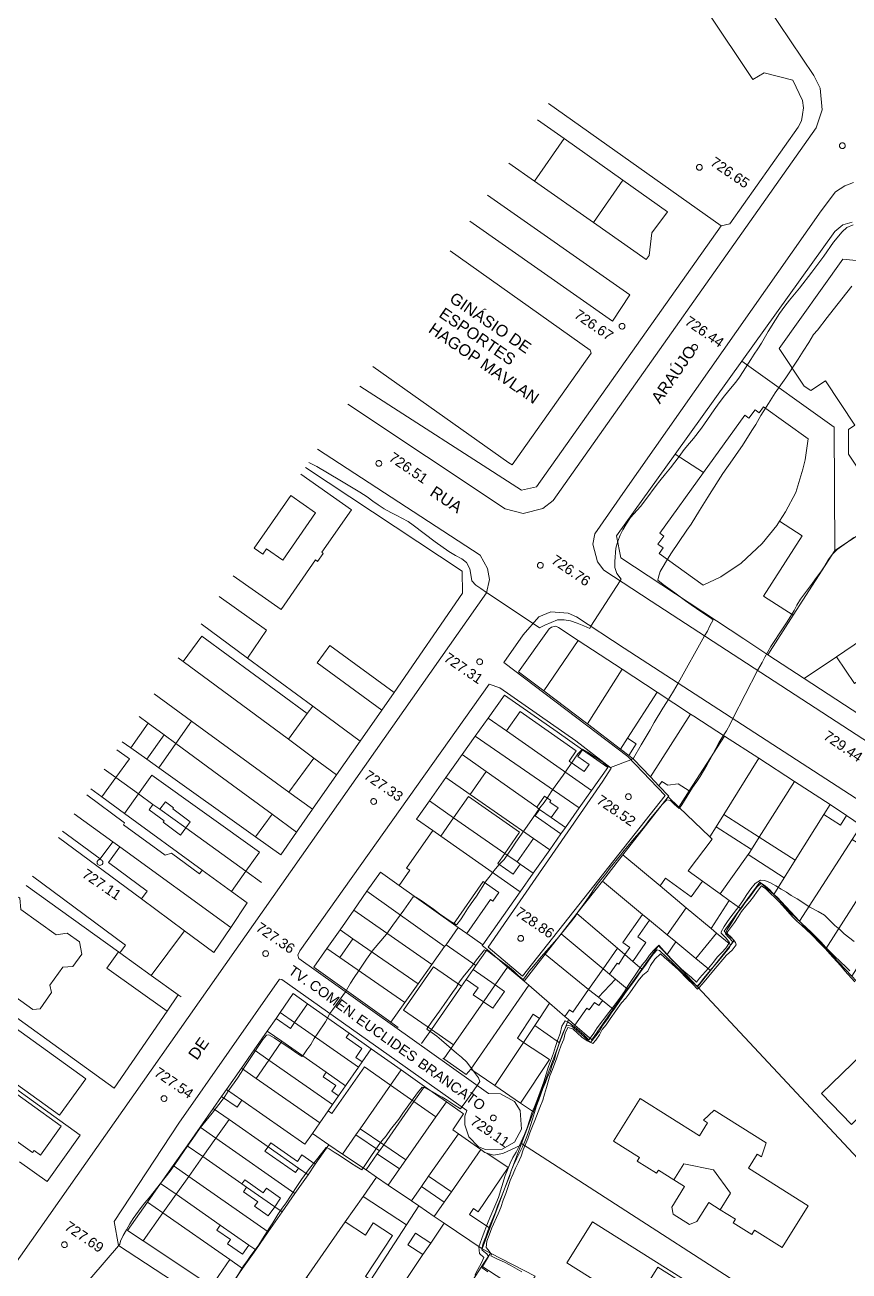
# Model space of a CAD drawing. Header units: metres. Extents: x 322294 to 7190115, y 7390841 to 10157759.
# Drawn here: x 323071.6 to 323214.4, y 7394051.7 to 7394267.6 of the extents above; entities that cross this region are included whole.
import ezdxf
from ezdxf.enums import TextEntityAlignment as Align

# ---------------------------------------------------------------- set-up
doc = ezdxf.new("R2010")
doc.units = ezdxf.units.M
doc.layers.get('0').update_dxf_attribs({"lineweight": 18})
for name, color, linetype, lineweight in [('100_SIST_VIARIO_MEIO_FIO', 1, 'Continuous', 18), ('160_P_SIMP_ASF_TOP', 7, 'Continuous', 18), ('168_P_SIMP_PARALE_TOP', 7, 'Continuous', 18), ('206_MURO_E_MURO_ARRIMO', 7, 'Continuous', 18), ('214_PROJ_BEIRAL_EDIF', 10, 'Continuous', 18), ('216_EDIF_NOTAVEL', 2, 'Continuous', 18), ('218_EDIF_NOTAVEL_TOP', 7, 'Continuous', 18), ('600_CURVA_MESTRA', 14, 'Continuous', 18), ('604_CURVA_INTERM', 7, 'Continuous', 18), ('606_PTO_COTADO', 7, 'Continuous', 18), ('608_PTO_COTADO_INTERVIA', 1, 'Continuous', 18), ('626_SEGM_CURVA_INTERM', 7, 'Continuous', 18)]:
    doc.layers.add(name, color=color, linetype=linetype, lineweight=lineweight)
doc.styles.add('Style-Arial', font='arial.ttf', dxfattribs={"height": 1.75})

# ---------------------------------------------------------------- blocks, each defined once
blk = doc.blocks.new('SP09')
at = {"color": 0, "linetype": 'Continuous'}
blk.add_lwpolyline([(-0.03, -0.51), (-0.14, -0.49), (-0.24, -0.46), (-0.31, -0.42), (-0.35, -0.39), (-0.42, -0.31), (-0.47, -0.24), (-0.51, -0.15), (-0.52, -0.09), (-0.52, 0.03), (-0.51, 0.11), (-0.48, 0.2), (-0.44, 0.27), (-0.4, 0.33), (-0.32, 0.39), (-0.23, 0.44), (-0.15, 0.48), (-0.1, 0.48), (-0.03, 0.48), (0.08, 0.48), (0.19, 0.44), (0.27, 0.4), (0.35, 0.32), (0.41, 0.23), (0.46, 0.11), (0.48, 0.03), (0.48, -0.03), (0.47, -0.08), (0.44, -0.21), (0.38, -0.3), (0.31, -0.38), (0.23, -0.44), (0.1, -0.49), (0.02, -0.51)], close=True, dxfattribs=at)
blk = doc.blocks.new('SP10')
at = {"color": 0, "linetype": 'Continuous'}
blk.add_lwpolyline([(-0.03, -0.51), (-0.14, -0.49), (-0.24, -0.46), (-0.31, -0.42), (-0.35, -0.39), (-0.42, -0.31), (-0.47, -0.24), (-0.51, -0.15), (-0.52, -0.09), (-0.52, 0.03), (-0.51, 0.11), (-0.48, 0.2), (-0.44, 0.27), (-0.4, 0.33), (-0.32, 0.39), (-0.23, 0.44), (-0.15, 0.48), (-0.1, 0.48), (-0.03, 0.48), (0.08, 0.48), (0.19, 0.44), (0.27, 0.4), (0.35, 0.32), (0.41, 0.23), (0.46, 0.11), (0.48, 0.03), (0.48, -0.03), (0.47, -0.08), (0.44, -0.21), (0.38, -0.3), (0.31, -0.38), (0.23, -0.44), (0.1, -0.49), (0.02, -0.51)], close=True, dxfattribs=at)

msp = doc.modelspace()

# ---------------------------------------------------------------- linework, layer by layer
at = {"layer": '100_SIST_VIARIO_MEIO_FIO'}
for points in [[(323127.576, 7394201.921), (323154.827, 7394183.796), (323157.963, 7394182.974), (323161.379, 7394183.835), (323163.156, 7394185.243), (323208.769, 7394249.776), (323209.786, 7394252.898), (323209.444, 7394256.617), (323208.311, 7394258.847), (323196.18, 7394276.88), (323186.898, 7394290.695)], [(323273.854, 7394106.898), (323180.15, 7394167.792), (323171.917, 7394173.152), (323170.847, 7394174.6), (323170.062, 7394177.651), (323170.406, 7394179.414), (323175.647, 7394186.986), (323209.618, 7394235.369), (323212.088, 7394238.699), (323213.683, 7394239.733), (323215.217, 7394240.275)], [(323122.344, 7394194.091), (323150.534, 7394175.757), (323151.766, 7394173.433), (323152.114, 7394171.516), (323151.608, 7394169.246), (323038.709, 7394008.744), (322958.826, 7393895.736)], [(323242.256, 7394116.368), (323175.456, 7394159.652), (323167.231, 7394165.039), (323165.741, 7394165.72), (323162.785, 7394165.913), (323160.697, 7394165.054), (323157.985, 7394161.946), (323154.618, 7394157.128), (323176.102, 7394140.854), (323182.562, 7394134.101), (323157.863, 7394102.845), (323151.917, 7394107.827), (323171.792, 7394136.577), (323173.196, 7394138.865), (323167.121, 7394143.588), (323153.928, 7394152.754), (323152.09, 7394153.426), (323126.899, 7394117.938), (323119.286, 7394107.224), (323118.902, 7394106.467), (323119.06, 7394105.903), (323151.931, 7394082.481), (323154.024, 7394082.443), (323156.435, 7394081.147), (323157.471, 7394079.542), (323157.697, 7394076.3), (323156.44, 7394074.072), (323154.349, 7394072.863), (323151.42, 7394072.787), (323150.2, 7394073.279), (323148.568, 7394074.995), (323147.828, 7394077.101), (323147.849, 7394078.578), (323148.216, 7394079.565), (323116.139, 7394102.259), (323115.711, 7394102.327), (323098.276, 7394077.384), (323087.073, 7394060.313), (323087.812, 7394056.17), (323154.385, 7394012.655)]]:
    msp.add_lwpolyline(points, dxfattribs=at)
at = {"layer": '206_MURO_E_MURO_ARRIMO'}
for p, q in [((323197.793, 7394258.121), (323189.88, 7394269.989)), ((323199.745, 7394259.264), (323197.793, 7394258.121)), ((323204.713, 7394258.017), (323199.745, 7394259.264)), ((323206.362, 7394254.484), (323204.713, 7394258.017)), ((323206.524, 7394253.22), (323206.362, 7394254.484)), ((323206.4, 7394252.06), (323206.524, 7394253.22)), ((323205.616, 7394249.874), (323206.219, 7394250.971)), ((323206.219, 7394250.971), (323206.4, 7394252.06)), ((323193.771, 7394233.133), (323205.616, 7394249.874)), ((323215.008, 7394233.444), (323213.337, 7394232.985)), ((323160.252, 7394187.603), (323192.303, 7394232.769)), ((323192.303, 7394232.769), (323193.771, 7394233.133)), ((323212.001, 7394231.795), (323195.845, 7394209.326)), ((323213.337, 7394232.985), (323212.001, 7394231.795)), ((323195.845, 7394209.326), (323184.293, 7394193.259)), ((323129.642, 7394205.012), (323157.649, 7394186.985)), ((323157.649, 7394186.985), (323160.252, 7394187.603)), ((323200.37, 7394158.511), (323206.67, 7394154.387)), ((323206.67, 7394154.387), (323221.346, 7394144.778)), ((323135.602, 7394151.969), (323133.474, 7394148.922)), ((323151.895, 7394147.538), (323154.709, 7394151.5)), ((323154.709, 7394151.5), (323163.834, 7394145.126)), ((323163.834, 7394145.126), (323168.239, 7394142.026)), ((323129.715, 7394143.538), (323125.638, 7394137.7)), ((323144.58, 7394137.239), (323147.409, 7394141.222)), ((323176.267, 7394141.049), (323174.841, 7394142.143)), ((323125.638, 7394137.7), (323121.467, 7394131.725)), ((323141.714, 7394133.204), (323144.58, 7394137.239)), ((323183.197, 7394133.997), (323181.485, 7394135.796)), ((323139.471, 7394130.046), (323141.714, 7394133.204)), ((323183.101, 7394133.874), (323183.197, 7394133.997)), ((323211.149, 7394132.564), (323214.011, 7394130.644)), ((323118.705, 7394127.771), (323115.944, 7394123.816)), ((323165.281, 7394128.566), (323164.496, 7394127.453)), ((323126.24, 7394110.864), (323123.969, 7394107.612)), ((323115.872, 7394096.561), (323118.131, 7394099.803)), ((323118.131, 7394099.803), (323120.612, 7394098.049)), ((323098.19, 7394099.567), (323096.253, 7394096.758)), ((323098.692, 7394099.22), (323098.19, 7394099.567)), ((323115.145, 7394095.518), (323115.872, 7394096.561)), ((323111.342, 7394090.063), (323113.615, 7394093.324)), ((323135.018, 7394094.873), (323136.299, 7394093.958)), ((323127.824, 7394092.95), (323131.639, 7394090.253)), ((323109.126, 7394086.883), (323111.342, 7394090.063)), ((323131.639, 7394090.253), (323136.808, 7394086.598)), ((323144.209, 7394088.529), (323144.046, 7394088.645)), ((323136.808, 7394086.598), (323140.846, 7394083.743)), ((323105.713, 7394081.988), (323106.556, 7394083.197)), ((323140.846, 7394083.743), (323144.657, 7394081.074)), ((323159.765, 7394079.319), (323157.525, 7394080.84)), ((323101.995, 7394076.653), (323104.257, 7394079.898)), ((323099.743, 7394073.457), (323101.995, 7394076.653)), ((323075.447, 7394067.236), (323081.189, 7394075.275)), ((323097.337, 7394070.04), (323099.743, 7394073.457)), ((323151.65, 7394072.2), (323152.81, 7394071.817)), ((323152.81, 7394071.817), (323154.429, 7394072.122)), ((323154.429, 7394072.122), (323157.588, 7394073.532)), ((323095.141, 7394066.922), (323097.337, 7394070.04)), ((323092.866, 7394063.693), (323095.141, 7394066.922)), ((323089.393, 7394058.761), (323092.866, 7394063.693)), ((323092.103, 7394056.964), (323089.393, 7394058.761))]:
    msp.add_line(p, q, dxfattribs=at)
for points in [[(323192.303, 7394232.769), (323162.372, 7394253.992)], [(323211.964, 7394176.538), (323211.87, 7394197.892), (323195.845, 7394209.326)], [(323211.964, 7394176.538), (323219.748, 7394181.72)], [(323211.964, 7394176.538), (323204.758, 7394165.332)], [(323206.67, 7394154.387), (323212.244, 7394158.149)], [(323091.407, 7394147.795), (323092.992, 7394146.63)], [(323089.996, 7394142.349), (323088.488, 7394143.427)], [(323095.727, 7394144.619), (323097.773, 7394143.115)], [(323125.638, 7394137.7), (323121.691, 7394140.613)], [(323094.809, 7394138.912), (323092.743, 7394140.387)], [(323091.32, 7394134.382), (323087.365, 7394137.226)], [(323148.776, 7394134.315), (323144.58, 7394137.239)], [(323084.944, 7394133.875), (323088.901, 7394130.995)], [(323145.917, 7394130.275), (323141.714, 7394133.204)], [(323099.498, 7394128.502), (323094.998, 7394131.738)], [(323142.311, 7394128.054), (323139.471, 7394130.046)], [(323162.835, 7394130.298), (323160.822, 7394131.723)], [(323115.944, 7394123.816), (323111.563, 7394126.946)], [(323197.529, 7394124.765), (323198.876, 7394126.893)], [(323156.907, 7394122.614), (323154.774, 7394124.1)], [(323112.629, 7394119.06), (323109.931, 7394121.001)], [(323186.214, 7394114.684), (323190.54, 7394111.071)], [(323187.876, 7394105.909), (323184.438, 7394108.755)], [(323087.824, 7394107.02), (323088.053, 7394106.855)], [(323148.103, 7394102.264), (323149.306, 7394103.986)], [(323172.923, 7394103.198), (323171.815, 7394104.122)], [(323093.506, 7394102.934), (323098.19, 7394099.567)], [(323153.115, 7394101.336), (323151.077, 7394098.405)], [(323171.014, 7394099.164), (323169.315, 7394100.535)], [(323118.366, 7394094.82), (323115.872, 7394096.561)], [(323140.358, 7394091.174), (323142.063, 7394093.616)], [(323158.039, 7394091.365), (323159.973, 7394094.284)], [(323081.189, 7394075.275), (323061.42, 7394089.487)], [(323111.342, 7394090.063), (323113.894, 7394088.283)], [(323131.639, 7394090.253), (323130.064, 7394087.988)], [(323136.808, 7394086.598), (323134.972, 7394083.957)], [(323127.188, 7394083.852), (323125.975, 7394082.109)], [(323139.026, 7394081.137), (323140.846, 7394083.743)], [(323104.71, 7394074.759), (323101.995, 7394076.653)], [(323099.743, 7394073.457), (323102.45, 7394071.568)], [(323113.748, 7394073.274), (323119.043, 7394069.579)], [(323133.048, 7394072.578), (323133.792, 7394073.643)], [(323075.447, 7394067.236), (323070.707, 7394070.643)], [(323100.033, 7394068.158), (323097.337, 7394070.04)], [(323095.141, 7394066.922), (323097.829, 7394065.046)], [(323110.043, 7394066.269), (323114.901, 7394062.879)], [(323092.866, 7394063.693), (323095.545, 7394061.823)]]:
    msp.add_lwpolyline(points, dxfattribs=at)
at = {"layer": '214_PROJ_BEIRAL_EDIF'}
for points in [[(323217.426, 7394226.587), (323237.18, 7394196.92), (323219.643, 7394185.243), (323214.331, 7394193.22), (323214.354, 7394197.508), (323215.47, 7394198.25), (323210.342, 7394205.951), (323207.79, 7394204.251), (323206.681, 7394205.028), (323202.349, 7394211.535), (323213.366, 7394227.042)], [(323189.217, 7394190.092), (323196.352, 7394200.005), (323197.101, 7394199.466), (323198.15, 7394200.923), (323198.882, 7394200.396), (323199.639, 7394201.448), (323207.368, 7394195.885), (323206.826, 7394192.251), (323206.445, 7394190.658), (323205.191, 7394186.585), (323203.456, 7394183.241), (323202.396, 7394181.616), (323201.929, 7394180.899), (323199.377, 7394177.743), (323195.719, 7394174.334), (323192.194, 7394172.01), (323189.161, 7394170.548), (323181.518, 7394176.049), (323182.218, 7394177.021), (323181.328, 7394177.661), (323182.338, 7394179.066), (323181.642, 7394179.567)], [(323204.758, 7394165.332), (323199.593, 7394168.654), (323206.31, 7394179.099), (323202.396, 7394181.616), (323201.929, 7394180.899), (323199.377, 7394177.743), (323195.719, 7394174.334), (323192.194, 7394172.01), (323189.161, 7394170.548), (323181.518, 7394176.049), (323182.218, 7394177.021), (323181.328, 7394177.661), (323182.338, 7394179.066), (323181.642, 7394179.567), (323189.217, 7394190.092), (323184.293, 7394193.259), (323174.127, 7394179.121), (323174.911, 7394175.276), (323196.189, 7394161.249), (323200.37, 7394158.511)], [(323117.718, 7394186.065), (323111.376, 7394176.971), (323112.863, 7394175.934), (323113.498, 7394176.844), (323116.291, 7394174.896), (323121.998, 7394183.079)], [(323167.508, 7394160.965), (323161.57, 7394152.236), (323157.175, 7394155.551), (323162.47, 7394162.995), (323162.873, 7394163.28), (323163.649, 7394163.429), (323164.1, 7394163.195)], [(323221.266, 7394164.238), (323212.244, 7394158.149), (323215.399, 7394153.506), (323224.402, 7394159.623)], [(323099.066, 7394157.311), (323102.298, 7394161.706), (323120.528, 7394148.303), (323117.272, 7394143.875)], [(323175.127, 7394155.98), (323169.089, 7394146.561), (323168.939, 7394146.677), (323161.57, 7394152.236), (323167.508, 7394160.965)], [(323176.067, 7394144.055), (323174.841, 7394142.143), (323169.089, 7394146.561), (323175.127, 7394155.98), (323181.174, 7394152.023)], [(323176.067, 7394144.055), (323177.573, 7394143.091), (323176.267, 7394141.049), (323177.087, 7394140.419), (323180.017, 7394137.339), (323186.99, 7394148.217), (323181.174, 7394152.023)], [(323155.105, 7394145.297), (323151.895, 7394147.538), (323149.66, 7394144.392), (323167.69, 7394131.979), (323169.832, 7394135.015)], [(323155.105, 7394145.297), (323157.458, 7394148.666), (323167.177, 7394141.878), (323165.924, 7394140.085), (323168.551, 7394138.25), (323169.408, 7394139.477), (323167.426, 7394140.862), (323168.239, 7394142.026), (323172.61, 7394138.951), (323169.832, 7394135.015)], [(323186.747, 7394134.911), (323184.818, 7394136.145), (323183.013, 7394135.903), (323181.978, 7394136.566), (323181.485, 7394135.796), (323180.017, 7394137.339), (323186.99, 7394148.217), (323187.514, 7394147.873), (323192.843, 7394144.422)], [(323092.743, 7394140.387), (323095.727, 7394144.619), (323092.992, 7394146.63), (323089.996, 7394142.349)], [(323114.447, 7394130.887), (323105.234, 7394137.63), (323097.773, 7394143.115), (323100.501, 7394146.983), (323117.37, 7394134.707), (323121.467, 7394131.725), (323118.705, 7394127.771)], [(323094.809, 7394138.912), (323097.773, 7394143.115), (323105.234, 7394137.63), (323114.447, 7394130.887), (323111.563, 7394126.946)], [(323162.835, 7394130.298), (323164.031, 7394131.993), (323162.613, 7394132.994), (323162.779, 7394133.229), (323161.683, 7394134.003), (323160.324, 7394132.076), (323151.577, 7394138.27), (323147.409, 7394141.222), (323149.66, 7394144.392), (323167.69, 7394131.979), (323165.281, 7394128.566)], [(323186.747, 7394134.911), (323184.948, 7394132.106), (323190.325, 7394126.961), (323191.398, 7394128.687), (323192.727, 7394130.826), (323198.785, 7394140.573), (323192.843, 7394144.422)], [(323192.727, 7394130.826), (323198.876, 7394126.893), (323204.994, 7394136.551), (323198.785, 7394140.573)], [(323099.498, 7394128.502), (323109.931, 7394121.001), (323112.284, 7394124.296), (323093.632, 7394137.618), (323091.32, 7394134.382), (323093.815, 7394132.588), (323094.998, 7394131.738), (323095.963, 7394133.042), (323097.393, 7394131.984), (323097.254, 7394131.796), (323100.279, 7394129.558)], [(323159.738, 7394126.674), (323148.776, 7394134.315), (323151.577, 7394138.27), (323160.324, 7394132.076), (323160.822, 7394131.723), (323160.035, 7394130.612), (323164.496, 7394127.453), (323162.559, 7394124.708)], [(323198.876, 7394126.893), (323204.994, 7394136.551), (323211.149, 7394132.564), (323210.054, 7394130.811), (323205.113, 7394122.902)], [(323099.498, 7394128.502), (323109.931, 7394121.001), (323107.435, 7394117.507), (323102.35, 7394121.207), (323088.901, 7394130.995), (323091.32, 7394134.382), (323093.815, 7394132.588), (323093.123, 7394131.652), (323095.732, 7394129.722), (323095.575, 7394129.509), (323098.592, 7394127.277)], [(323145.917, 7394130.275), (323154.774, 7394124.1), (323157.321, 7394127.754), (323148.463, 7394133.928)], [(323189.041, 7394119.292), (323186.584, 7394121.065), (323190.726, 7394126.578), (323190.325, 7394126.961), (323184.948, 7394132.106), (323183.101, 7394133.874), (323175.247, 7394123.843), (323181.681, 7394118.47), (323182.622, 7394119.774), (323187.071, 7394116.563)], [(323157.441, 7394122.242), (323156.217, 7394120.486), (323153.55, 7394122.345), (323154.774, 7394124.1), (323145.917, 7394130.275), (323143.693, 7394127.084), (323157.432, 7394117.443), (323159.704, 7394120.664)], [(323201.414, 7394116.982), (323203.225, 7394119.881), (323205.113, 7394122.902), (323210.054, 7394130.811), (323212.938, 7394128.966), (323214.011, 7394130.644), (323216.565, 7394128.931), (323215.008, 7394126.516), (323205.876, 7394112.351), (323201.912, 7394116.543)], [(323145.912, 7394111.827), (323136.479, 7394118.512), (323138.327, 7394121.163), (323137.775, 7394121.547), (323142.311, 7394128.054), (323143.693, 7394127.084), (323157.432, 7394117.443), (323150.949, 7394108.257), (323148.182, 7394110.218), (323152.302, 7394116.129), (323152.716, 7394115.841), (323153.756, 7394117.333), (323151.059, 7394119.212)], [(323189.041, 7394119.292), (323186.584, 7394121.065), (323190.726, 7394126.578), (323190.325, 7394126.961), (323191.398, 7394128.687), (323197.529, 7394124.765), (323197.235, 7394124.302), (323196.947, 7394123.898), (323192.095, 7394117.088)], [(323157.441, 7394122.242), (323156.907, 7394122.614), (323159.738, 7394126.674), (323162.559, 7394124.708), (323159.704, 7394120.664)], [(323221.875, 7394125.368), (323219.251, 7394127.129), (323217.741, 7394124.768), (323215.008, 7394126.516), (323205.876, 7394112.351), (323210.409, 7394107.556), (323219.205, 7394121.324)], [(323088.085, 7394125.204), (323107.285, 7394111.274), (323104.343, 7394106.93), (323099.25, 7394110.698), (323091.796, 7394116.213), (323092.789, 7394117.555), (323086.092, 7394122.51)], [(323178.671, 7394113.53), (323179.875, 7394112.533), (323182.943, 7394109.993), (323186.214, 7394114.684), (323181.681, 7394118.47), (323175.247, 7394123.843), (323171.694, 7394119.306)], [(323201.414, 7394116.982), (323203.225, 7394119.881), (323196.947, 7394123.898), (323192.095, 7394117.088), (323193.664, 7394115.955), (323195.649, 7394114.522), (323198.982, 7394119.126)], [(323224.512, 7394117.928), (323219.205, 7394121.324), (323210.409, 7394107.556), (323214.898, 7394102.809)], [(323145.912, 7394111.827), (323136.479, 7394118.512), (323133.222, 7394120.864), (323130.895, 7394117.532), (323144.361, 7394107.958), (323144.594, 7394108.284), (323146.716, 7394111.257)], [(323178.671, 7394113.53), (323175.266, 7394108.645), (323176.449, 7394107.82), (323175.579, 7394106.572), (323174.291, 7394107.673), (323167.276, 7394113.664), (323171.694, 7394119.306)], [(323201.414, 7394116.982), (323198.982, 7394119.126), (323195.649, 7394114.522), (323192.815, 7394110.608), (323194.545, 7394109.003), (323193.936, 7394108.235), (323190.42, 7394103.802), (323188.185, 7394100.984), (323225.775, 7394060.713), (323233.43, 7394052.513), (323237.494, 7394056.588), (323228.14, 7394066.947), (323238.735, 7394077.596), (323234.974, 7394081.573), (323230.096, 7394086.733), (323227.315, 7394089.675), (323223.853, 7394093.336), (323221.688, 7394095.626), (323219.323, 7394098.128), (323217.163, 7394100.412), (323214.898, 7394102.809), (323210.409, 7394107.556), (323205.876, 7394112.351), (323201.912, 7394116.543)], [(323130.895, 7394117.532), (323144.361, 7394107.958), (323142.126, 7394104.828), (323128.61, 7394114.259)], [(323193.936, 7394108.235), (323194.545, 7394109.003), (323192.815, 7394110.608), (323195.649, 7394114.522), (323193.664, 7394115.955), (323190.54, 7394111.071), (323191.491, 7394110.276)], [(323128.475, 7394109.314), (323126.24, 7394110.864), (323128.61, 7394114.259), (323142.126, 7394104.828), (323139.748, 7394101.498)], [(323174.291, 7394107.673), (323171.815, 7394104.122), (323164.549, 7394110.18), (323167.276, 7394113.664)], [(323179.875, 7394112.533), (323182.943, 7394109.993), (323184.438, 7394108.755), (323182.939, 7394106.604), (323181.452, 7394108.198), (323178.521, 7394104.06), (323176.961, 7394105.392), (323179.237, 7394108.658), (323177.849, 7394109.626)], [(323148.182, 7394110.218), (323146.716, 7394111.257), (323144.594, 7394108.284), (323149.786, 7394104.673), (323151.707, 7394107.424), (323150.867, 7394108.14), (323150.949, 7394108.257)], [(323139.748, 7394101.498), (323137.454, 7394098.284), (323126.212, 7394106.061), (323128.475, 7394109.314)], [(323171.815, 7394104.122), (323169.315, 7394100.535), (323161.766, 7394106.627), (323164.549, 7394110.18)], [(323193.936, 7394108.235), (323190.42, 7394103.802), (323187.876, 7394105.909), (323191.491, 7394110.276)], [(323126.212, 7394106.061), (323123.969, 7394107.612), (323121.707, 7394104.372), (323135.018, 7394094.873), (323137.454, 7394098.284)], [(323149.786, 7394104.673), (323149.306, 7394103.986), (323153.115, 7394101.336), (323155.248, 7394104.404), (323151.707, 7394107.424)], [(323225.775, 7394060.713), (323223.001, 7394056.817), (323231.495, 7394049.967), (323223.075, 7394036.077), (323213.802, 7394041.863), (323211.937, 7394038.861), (323157.701, 7394073.831), (323159.765, 7394079.319), (323164.279, 7394091.289), (323165.8, 7394095.323), (323166.945, 7394094.335), (323169.853, 7394091.824), (323173.584, 7394097.09), (323176.058, 7394100.584), (323178.521, 7394104.06), (323181.452, 7394108.198), (323182.939, 7394106.604), (323188.185, 7394100.984)], [(323169.315, 7394100.535), (323166.554, 7394096.573), (323165.982, 7394096.972), (323165.196, 7394095.845), (323162.532, 7394098.145), (323158.936, 7394101.249), (323158.112, 7394101.96), (323161.766, 7394106.627)], [(323172.923, 7394103.198), (323173.966, 7394102.329), (323176.058, 7394100.584), (323178.521, 7394104.06), (323176.961, 7394105.392), (323175.579, 7394106.572), (323174.518, 7394104.913), (323174.25, 7394105.1)], [(323147.276, 7394101.08), (323142.063, 7394093.616), (323137.244, 7394096.968), (323142.443, 7394104.442)], [(323153.115, 7394101.336), (323154.748, 7394100.2), (323152.71, 7394097.269), (323151.077, 7394098.405), (323145.894, 7394090.952), (323144.209, 7394088.529), (323148.076, 7394085.772), (323148.891, 7394086.702), (323158.936, 7394101.249), (323158.112, 7394101.96), (323155.248, 7394104.404)], [(323142.063, 7394093.616), (323147.276, 7394101.08), (323148.103, 7394102.264), (323150.164, 7394100.83), (323149.325, 7394099.624), (323151.077, 7394098.405), (323145.894, 7394090.952)], [(323171.7, 7394098.611), (323173.584, 7394097.09), (323176.058, 7394100.584), (323173.966, 7394102.329), (323171.014, 7394099.164)], [(323058.861, 7394097.816), (323056.236, 7394094.115), (323077.618, 7394078.743), (323082.158, 7394085.059), (323060.753, 7394100.448)], [(323160.794, 7394095.523), (323162.532, 7394098.145), (323158.936, 7394101.249), (323148.891, 7394086.702), (323153.069, 7394083.866), (323158.039, 7394091.365), (323156.962, 7394092.078), (323159.717, 7394096.237)], [(323130.064, 7394087.988), (323129.441, 7394087.091), (323118.366, 7394094.82), (323120.612, 7394098.049), (323127.824, 7394092.95), (323127.288, 7394092.179), (323130.008, 7394090.287), (323128.949, 7394088.764)], [(323165.8, 7394095.323), (323164.279, 7394091.289), (323159.973, 7394094.284), (323160.794, 7394095.523), (323162.532, 7394098.145), (323165.196, 7394095.845)], [(323166.945, 7394094.335), (323169.853, 7394091.824), (323173.584, 7394097.09), (323171.7, 7394098.611), (323171.088, 7394097.732), (323170.33, 7394098.26), (323169.432, 7394096.972), (323168.995, 7394097.277)], [(323116.163, 7394091.546), (323123.834, 7394086.193), (323127.188, 7394083.852), (323129.441, 7394087.091), (323118.366, 7394094.82), (323117.643, 7394093.78), (323115.145, 7394095.518), (323113.615, 7394093.324)], [(323068.16, 7394072.474), (323067.325, 7394073.075), (323065.671, 7394074.264), (323067.226, 7394076.428), (323066.75, 7394076.77), (323066.947, 7394077.043), (323057.431, 7394083.884), (323056.187, 7394082.154), (323052.212, 7394085.011), (323057.471, 7394092.326), (323061.42, 7394089.487), (323061.055, 7394088.98), (323077.917, 7394076.857), (323074.317, 7394071.85), (323073.196, 7394072.656), (323072.93, 7394072.286), (323069.696, 7394074.611)], [(323124.918, 7394080.589), (323125.975, 7394082.109), (323124.821, 7394082.915), (323125.494, 7394083.878), (323123.291, 7394085.415), (323123.834, 7394086.193), (323116.163, 7394091.546), (323113.894, 7394088.283)], [(323158.039, 7394091.365), (323162.528, 7394088.39), (323157.525, 7394080.84), (323153.069, 7394083.866)], [(323220.295, 7394092.789), (323225.616, 7394087.286), (323224.227, 7394085.943), (323228.953, 7394081.054), (323230.164, 7394082.225), (323235.15, 7394077.069), (323224.416, 7394066.691), (323219.156, 7394072.132), (323220.744, 7394073.668), (323216.161, 7394078.408), (323214.848, 7394077.138), (323209.659, 7394082.503)], [(323109.23, 7394081.331), (323120.136, 7394073.72), (323121.434, 7394075.581), (323122.705, 7394077.407), (323111.68, 7394085.1), (323109.126, 7394086.883), (323106.556, 7394083.197)], [(323113.894, 7394088.283), (323124.918, 7394080.589), (323124.155, 7394079.492), (323122.705, 7394077.407), (323111.68, 7394085.1)], [(323124.155, 7394079.492), (323124.821, 7394079.028), (323130.441, 7394087.109), (323134.972, 7394083.957), (323129.725, 7394076.405), (323128.984, 7394075.339), (323126.677, 7394072.019), (323124.309, 7394073.628), (323121.434, 7394075.581), (323122.705, 7394077.407)], [(323139.026, 7394081.137), (323133.792, 7394073.643), (323129.725, 7394076.405), (323134.972, 7394083.957)], [(323121.947, 7394070.244), (323124.309, 7394073.628), (323121.434, 7394075.581), (323120.136, 7394073.72), (323109.23, 7394081.331), (323108.426, 7394080.146), (323105.713, 7394081.988), (323104.257, 7394079.898), (323106.996, 7394077.986), (323113.748, 7394073.274), (323114.241, 7394073.98), (323118.861, 7394070.756), (323119.631, 7394071.86)], [(323137.644, 7394071.026), (323142.846, 7394078.48), (323139.026, 7394081.137), (323133.792, 7394073.643)], [(323142.846, 7394078.48), (323137.644, 7394071.026), (323136.536, 7394069.437), (323134.588, 7394066.646), (323138.62, 7394063.907), (323140.338, 7394066.369), (323141.588, 7394068.161), (323146.73, 7394075.529), (323145.763, 7394076.208), (323147.642, 7394078.983), (323144.657, 7394081.074)], [(323184.076, 7394067.552), (323185.819, 7394070.325), (323190.926, 7394069.283), (323193.901, 7394065.246), (323192.1, 7394062.382), (323194.734, 7394060.726), (323194.359, 7394060.13), (323197.585, 7394058.102), (323198.042, 7394058.83), (323202.829, 7394055.82), (323207.37, 7394063.042), (323197, 7394069.562), (323198.541, 7394072.013), (323199.258, 7394071.562), (323200.073, 7394073.959), (323191.093, 7394079.606), (323189.218, 7394077.89), (323189.926, 7394077.445), (323188.498, 7394075.174), (323178.219, 7394081.637), (323173.592, 7394074.278), (323178.148, 7394071.414), (323177.744, 7394070.771), (323181.068, 7394068.681), (323181.412, 7394069.228)], [(323119.043, 7394069.579), (323120.684, 7394068.434), (323118.421, 7394065.19), (323104.71, 7394074.759), (323106.996, 7394077.986), (323113.748, 7394073.274), (323113.214, 7394072.508), (323118.508, 7394068.812)], [(323114.901, 7394062.879), (323116.183, 7394061.984), (323118.421, 7394065.19), (323104.71, 7394074.759), (323102.45, 7394071.568), (323109.225, 7394066.84), (323109.71, 7394067.535), (323112.914, 7394065.299), (323113.462, 7394066.085), (323115.934, 7394064.36)], [(323132.683, 7394072.055), (323130.734, 7394069.264), (323126.677, 7394072.019), (323128.984, 7394075.339), (323133.048, 7394072.578)], [(323150.637, 7394072.783), (323146.73, 7394075.529), (323141.588, 7394068.161), (323145.539, 7394065.478)], [(323114.901, 7394062.879), (323113.802, 7394061.305), (323111.415, 7394062.971), (323111.97, 7394063.766), (323109.5, 7394065.49), (323110.043, 7394066.269), (323109.225, 7394066.84), (323102.45, 7394071.568), (323100.033, 7394068.158), (323113.791, 7394058.557), (323116.183, 7394061.984)], [(323121.947, 7394070.244), (323120.684, 7394068.434), (323118.421, 7394065.19), (323116.183, 7394061.984), (323113.791, 7394058.557), (323111.609, 7394055.429), (323109.348, 7394052.19), (323106.196, 7394047.673), (323114.555, 7394042.235), (323120.408, 7394050.621), (323127.145, 7394060.275), (323130.216, 7394064.675), (323132.555, 7394068.027), (323130.734, 7394069.264), (323126.677, 7394072.019), (323124.309, 7394073.628)], [(323132.683, 7394072.055), (323136.536, 7394069.437), (323134.588, 7394066.646), (323132.555, 7394068.027), (323130.734, 7394069.264)], [(323145.539, 7394065.478), (323144.288, 7394063.686), (323142.57, 7394061.224), (323144.272, 7394060.068), (323150.848, 7394055.602), (323152.184, 7394059.156), (323148.644, 7394061.56), (323149.351, 7394062.6), (323150.194, 7394062.027), (323155.382, 7394069.665), (323151.65, 7394072.2), (323151.306, 7394072.314), (323150.637, 7394072.783)], [(323184.076, 7394067.552), (323185.819, 7394070.325), (323190.926, 7394069.283), (323193.901, 7394065.246), (323192.1, 7394062.382), (323190.128, 7394063.622), (323188.068, 7394060.345), (323186.772, 7394059.823), (323183.959, 7394061.591), (323183.701, 7394062.798), (323185.95, 7394066.374)], [(323100.033, 7394068.158), (323097.829, 7394065.046), (323105.484, 7394059.703), (323110.43, 7394056.252), (323111.609, 7394055.429), (323113.791, 7394058.557)], [(323130.216, 7394064.675), (323137.756, 7394059.742), (323139.904, 7394063.035), (323138.62, 7394063.907), (323134.588, 7394066.646), (323132.555, 7394068.027)], [(323110.43, 7394056.252), (323111.609, 7394055.429), (323109.348, 7394052.19), (323107.134, 7394053.736), (323095.545, 7394061.823), (323097.829, 7394065.046), (323105.484, 7394059.703), (323104.897, 7394058.862), (323107.232, 7394057.233), (323106.704, 7394056.475), (323109.314, 7394054.653)], [(323144.288, 7394063.686), (323140.338, 7394066.369), (323138.62, 7394063.907), (323139.904, 7394063.035), (323142.57, 7394061.224)], [(323137.756, 7394059.742), (323131.546, 7394050.221), (323125.485, 7394040.93), (323129.615, 7394038.228), (323130.71, 7394039.859), (323132.723, 7394042.859), (323140.597, 7394054.592), (323137.979, 7394056.305), (323139.31, 7394058.338), (323141.952, 7394056.61), (323144.272, 7394060.068), (323142.57, 7394061.224), (323139.904, 7394063.035)], [(323095.545, 7394061.823), (323092.103, 7394056.964), (323102.095, 7394050.341), (323103.931, 7394049.147), (323107.134, 7394053.736)], [(323127.145, 7394060.275), (323120.408, 7394050.621), (323122.492, 7394049.257), (323120.223, 7394045.789), (323119.097, 7394046.525), (323115.772, 7394041.443), (323118.797, 7394039.475), (323121.468, 7394043.558), (323125.485, 7394040.93), (323131.546, 7394050.221), (323130.648, 7394050.808), (323135.304, 7394057.925), (323131.997, 7394060.089), (323130.628, 7394057.996)], [(323126.91, 7394034.197), (323129.839, 7394032.388), (323130.833, 7394033.907), (323136.372, 7394030.283), (323138.047, 7394032.873), (323139.429, 7394035.009), (323140.739, 7394037.033), (323139.403, 7394037.908), (323142.564, 7394042.74), (323143.876, 7394041.882), (323150.815, 7394052.606), (323152.277, 7394054.866), (323150.848, 7394055.602), (323144.272, 7394060.068), (323141.952, 7394056.61), (323140.597, 7394054.592), (323132.723, 7394042.859), (323134.83, 7394041.48), (323132.852, 7394038.457), (323130.71, 7394039.859), (323129.615, 7394038.228)], [(323180.179, 7394043.673), (323184.451, 7394050.467), (323181.296, 7394052.45), (323177.174, 7394045.839), (323165.515, 7394053.169), (323169.976, 7394060.263), (323196.386, 7394043.657), (323191.802, 7394036.366)], [(323158.068, 7394047.861), (323150.815, 7394052.606), (323152.277, 7394054.866), (323160.057, 7394050.864)], [(323180.179, 7394043.673), (323184.451, 7394050.467), (323181.296, 7394052.45), (323177.174, 7394045.839), (323176.942, 7394045.47), (323180.072, 7394043.502)]]:
    msp.add_lwpolyline(points, close=True, dxfattribs=at)
for points in [[(323105.298, 7394168.582), (323113.484, 7394162.776), (323110.214, 7394157.901), (323121.517, 7394149.576), (323129.715, 7394143.538), (323133.474, 7394148.922), (323122.262, 7394157.127), (323124.456, 7394160.125), (323135.602, 7394151.969), (323147.458, 7394169.185), (323147.421, 7394172.954), (323120.215, 7394190.905)], [(323119.45, 7394189.76), (323128.196, 7394183.621), (323123.055, 7394176.25), (323123.322, 7394176.064), (323122.343, 7394174.66), (323121.982, 7394174.912), (323116.012, 7394166.352), (323107.688, 7394172.159)], [(323105.298, 7394168.582), (323113.484, 7394162.776), (323110.214, 7394157.901)], [(323099.066, 7394157.311), (323102.298, 7394161.706), (323120.528, 7394148.303), (323121.517, 7394149.576), (323110.214, 7394157.901), (323102.136, 7394163.85)], [(323110.214, 7394157.901), (323102.136, 7394163.85)], [(323098.195, 7394157.954), (323099.066, 7394157.311)], [(323098.195, 7394157.954), (323099.066, 7394157.311)], [(323099.066, 7394157.311), (323117.272, 7394143.875), (323121.691, 7394140.613), (323117.37, 7394134.707), (323100.501, 7394146.983), (323094.018, 7394151.702)], [(323085.325, 7394138.693), (323087.365, 7394137.226), (323089.721, 7394140.489), (323087.572, 7394142.055)], [(323085.325, 7394138.693), (323087.365, 7394137.226), (323084.944, 7394133.875), (323083.034, 7394135.265)], [(323086.835, 7394126.11), (323088.085, 7394125.204), (323107.285, 7394111.274), (323110.162, 7394115.522), (323107.435, 7394117.507), (323102.35, 7394121.207), (323101.861, 7394120.547), (323097.031, 7394124.121), (323095.944, 7394123.772), (323088.691, 7394129.019), (323088.899, 7394129.368), (323082.338, 7394134.223)], [(323080.155, 7394130.957), (323086.835, 7394126.11)], [(323080.155, 7394130.957), (323086.835, 7394126.11)], [(323086.835, 7394126.11), (323084.638, 7394123.14), (323078.143, 7394127.946)], [(323077.414, 7394126.855), (323091.796, 7394116.213), (323099.25, 7394110.698), (323093.506, 7394102.934), (323088.053, 7394106.855), (323089.066, 7394108.224), (323072.938, 7394120.156)], [(323087.078, 7394083.449), (323096.253, 7394096.758), (323085.817, 7394104.21), (323087.824, 7394107.02), (323071.839, 7394118.512)], [(323070.483, 7394116.483), (323070.716, 7394116.315), (323070.926, 7394114.348), (323077.023, 7394109.964), (323078.967, 7394110.259), (323081.061, 7394108.753), (323081.493, 7394106.662), (323079.931, 7394104.489), (323078.171, 7394104.359), (323075.955, 7394101.277), (323076.253, 7394099.985), (323074.249, 7394097.197), (323072.969, 7394097.082), (323062.533, 7394104.585)], [(323060.957, 7394102.228), (323087.078, 7394083.449)], [(323160.057, 7394050.864), (323152.277, 7394054.866), (323150.848, 7394055.602), (323152.184, 7394059.156), (323157.588, 7394073.532), (323157.701, 7394073.831), (323211.937, 7394038.861)]]:
    msp.add_lwpolyline(points, dxfattribs=at)
at = {"layer": '216_EDIF_NOTAVEL'}
for points in [[(323160.478, 7394251.159), (323165.087, 7394247.899)], [(323165.087, 7394247.899), (323159.943, 7394240.534), (323155.475, 7394243.67)], [(323148.737, 7394233.588), (323173.464, 7394216.294), (323176.476, 7394220.86), (323151.767, 7394238.122)], [(323131.933, 7394208.441), (323155.465, 7394191.742), (323156.052, 7394191.411), (323169.778, 7394210.753), (323169.561, 7394211.247), (323145.309, 7394228.457)]]:
    msp.add_lwpolyline(points, dxfattribs=at)
for points in [[(323165.087, 7394247.899), (323159.943, 7394240.534), (323170.139, 7394233.377), (323175.258, 7394240.704)], [(323170.139, 7394233.377), (323175.258, 7394240.704), (323183.002, 7394235.227), (323180.245, 7394231.566), (323179.8, 7394227.648), (323179.3, 7394226.947)]]:
    msp.add_lwpolyline(points, close=True, dxfattribs=at)
at = {"layer": '600_CURVA_MESTRA', "elevation": 730}
msp.add_lwpolyline([(323149.563, 7394051.046), (323150.102, 7394052.049), (323150.752, 7394053.154), (323151.145, 7394054.104), (323150.381, 7394054.786), (323150.311, 7394055.924), (323151.048, 7394058.039), (323151.794, 7394059.996), (323152.202, 7394060.998), (323152.72, 7394062.199), (323153.25, 7394063.374), (323153.701, 7394064.471), (323154.873, 7394068.287), (323155.234, 7394069.26), (323155.708, 7394070.418), (323156.18, 7394071.424), (323156.732, 7394072.362), (323157.313, 7394073.496), (323158.179, 7394075.427), (323158.635, 7394076.543), (323159.037, 7394077.824), (323159.493, 7394079.134), (323159.913, 7394080.216), (323160.444, 7394081.509), (323161.532, 7394084.548), (323161.948, 7394085.854), (323162.336, 7394087.164), (323163.219, 7394089.493), (323163.566, 7394090.646), (323163.977, 7394091.884), (323164.356, 7394092.899), (323164.65, 7394094.158), (323165.231, 7394095.068), (323165.782, 7394094.84), (323166.798, 7394094.136), (323168.489, 7394092.654), (323169.326, 7394091.829), (323169.593, 7394092.098), (323170.185, 7394092.928), (323170.78, 7394093.866), (323172.806, 7394096.555), (323173.441, 7394097.35), (323174.817, 7394099.18), (323175.504, 7394100.18), (323176.161, 7394101.196), (323177.964, 7394103.856), (323178.597, 7394104.775), (323179.257, 7394105.602), (323179.88, 7394106.472), (323180.549, 7394107.289), (323181.29, 7394108.033), (323181.482, 7394108.006), (323182.252, 7394107.298), (323182.933, 7394106.523), (323183.742, 7394105.655), (323184.559, 7394104.891), (323185.405, 7394104.047), (323186.179, 7394103.406), (323187.117, 7394102.582), (323187.977, 7394101.77), (323188.544, 7394102.489), (323190.088, 7394104.201), (323190.956, 7394105.266), (323191.593, 7394106.123), (323192.387, 7394106.934), (323193.09, 7394107.706), (323193.739, 7394108.658), (323193.062, 7394109.457), (323192.298, 7394110.285), (323192.296, 7394110.511), (323192.82, 7394111.421), (323193.372, 7394112.272), (323193.948, 7394113.089), (323195.325, 7394114.872), (323196.008, 7394115.868), (323196.711, 7394116.998), (323197.402, 7394117.977), (323198.198, 7394118.852), (323199.115, 7394119.467), (323199.823, 7394119.371), (323200.814, 7394118.976), (323201.73, 7394118.46), (323202.652, 7394117.87), (323203.573, 7394117.368), (323204.419, 7394116.806), (323205.424, 7394116.209), (323207.665, 7394114.802), (323209.08, 7394114.042), (323210.16, 7394113.383), (323210.928, 7394112.627), (323212.006, 7394111.629), (323212.861, 7394110.899), (323213.589, 7394110.176), (323215.313, 7394108.804)], dxfattribs=at)
at = {"layer": '604_CURVA_INTERM', "flags": 128}
for points, elevation in [([(323120.822, 7394191.814), (323122.221, 7394191.101), (323126.186, 7394188.757), (323129.649, 7394186.663), (323130.916, 7394185.828), (323131.899, 7394185.106), (323132.845, 7394184.484), (323133.848, 7394183.786), (323135.017, 7394183.125), (323136.052, 7394182.592), (323136.958, 7394182.154), (323138.032, 7394181.563), (323138.897, 7394180.961), (323142.69, 7394178.075), (323145.072, 7394176.388), (323146.214, 7394175.704), (323147.345, 7394175.119), (323148.146, 7394174.46), (323148.739, 7394173.404), (323148.888, 7394172.388), (323149.074, 7394171.303), (323149.749, 7394170.539), (323150.626, 7394169.971), (323151.618, 7394169.294), (323159.689, 7394163.899), (323160.771, 7394163.173), (323161.734, 7394163.609), (323163.911, 7394164.535), (323165.089, 7394164.574), (323166.167, 7394164.378), (323167.349, 7394163.991), (323168.469, 7394163.506), (323169.491, 7394163.029), (323169.675, 7394163.438), (323174.794, 7394171.279), (323174.975, 7394171.6), (323174.206, 7394172.582), (323173.878, 7394173.603), (323173.827, 7394174.622), (323174.052, 7394176.951), (323174.362, 7394178.166), (323174.763, 7394179.204), (323175.226, 7394180.121), (323175.838, 7394181.145), (323176.585, 7394182.245), (323178.291, 7394184.189), (323179.213, 7394185.392), (323180.986, 7394187.806), (323181.662, 7394188.65), (323182.632, 7394189.806), (323183.5, 7394190.897), (323184.978, 7394192.863), (323185.884, 7394194.036), (323186.816, 7394195.132), (323187.494, 7394195.964), (323188.885, 7394197.768), (323189.93, 7394199.228), (323191.048, 7394200.895), (323191.904, 7394202.112), (323192.872, 7394203.349), (323193.901, 7394204.625), (323194.844, 7394205.735), (323195.462, 7394206.563), (323196.106, 7394207.545), (323197.395, 7394209.623), (323198.018, 7394210.579), (323198.65, 7394211.498), (323199.264, 7394212.454), (323200.407, 7394214.498), (323201.677, 7394216.523), (323202.416, 7394217.601), (323203.337, 7394218.903), (323204.117, 7394219.91), (323205.857, 7394221.983), (323208.016, 7394224.755), (323210.097, 7394227.526), (323211.739, 7394229.939), (323213.22, 7394231.748), (323214.03, 7394232.529), (323215.146, 7394232.969)], 727), ([(323126.711, 7394099.508), (323127.156, 7394100.134), (323128.047, 7394101.64), (323128.679, 7394102.579), (323129.404, 7394103.718), (323130.799, 7394105.749), (323131.994, 7394107.363), (323134.263, 7394110.116), (323135.365, 7394111.673), (323137.291, 7394114.249), (323138.89, 7394116.558), (323139.365, 7394116.509), (323140.307, 7394115.947), (323142.42, 7394114.439), (323143.49, 7394113.61), (323144.383, 7394112.973), (323145.287, 7394112.361), (323146.405, 7394111.72), (323146.48, 7394111.784), (323147.096, 7394112.61), (323147.744, 7394113.539), (323148.321, 7394114.465), (323148.95, 7394115.406), (323149.864, 7394116.709), (323151.555, 7394119.319), (323152.25, 7394120.235), (323152.966, 7394121.134), (323153.777, 7394122.091), (323154.689, 7394123.062), (323156.078, 7394125.038), (323156.703, 7394126.012), (323159.05, 7394129.39), (323160.843, 7394131.975), (323161.589, 7394132.917), (323162.222, 7394133.818), (323162.817, 7394134.739), (323163.496, 7394135.721), (323164.887, 7394137.617), (323166.806, 7394140.405), (323167.43, 7394141.316), (323168.244, 7394142.156), (323169.175, 7394141.636), (323169.998, 7394141.023), (323170.912, 7394140.45), (323171.836, 7394139.833), (323172.717, 7394139.063), (323173.084, 7394138.952), (323176.608, 7394140.324), (323177.069, 7394140.565), (323178.421, 7394142.902), (323178.91, 7394143.774), (323179.974, 7394145.523), (323180.689, 7394146.779), (323182.185, 7394149.257), (323182.829, 7394150.244), (323183.354, 7394151.153), (323184.023, 7394152.19), (323184.834, 7394153.575), (323189.407, 7394161.776), (323189.895, 7394162.608), (323190.343, 7394163.519), (323190.904, 7394164.528), (323190.645, 7394164.729), (323189.816, 7394165.291), (323188.908, 7394165.879), (323187.098, 7394167.159), (323186.119, 7394167.828), (323184.23, 7394169.252), (323182.243, 7394170.68), (323181.327, 7394171.42), (323181.405, 7394171.912), (323181.711, 7394172.933), (323182.255, 7394173.791), (323182.802, 7394174.746), (323183.556, 7394175.953), (323186.354, 7394180.058), (323187.06, 7394181.1), (323188.512, 7394183.471), (323189.968, 7394185.765), (323191.734, 7394188.618), (323192.557, 7394189.907), (323194.231, 7394192.288), (323195.289, 7394193.78), (323195.953, 7394194.762), (323197.601, 7394197.323), (323198.269, 7394198.387), (323199.167, 7394199.928), (323200.502, 7394202.01), (323201.654, 7394203.837), (323203.495, 7394206.475), (323205.607, 7394209.718), (323206.484, 7394211.102), (323207.481, 7394212.597), (323208.293, 7394213.954), (323208.945, 7394214.724), (323210.644, 7394216.888), (323211.689, 7394218.256), (323214.94, 7394222.334)], 728), ([(323214.565, 7394103.738), (323213.859, 7394104.468), (323212.002, 7394106.229), (323210.393, 7394107.794), (323209.588, 7394108.727), (323207.842, 7394110.517), (323207.084, 7394111.228), (323205.351, 7394112.797), (323204.337, 7394113.758), (323203.594, 7394114.573), (323202.838, 7394115.456), (323202.158, 7394116.204), (323201.447, 7394116.926), (323200.7, 7394117.806), (323199.889, 7394118.501), (323199.224, 7394118.939), (323198.409, 7394118.189), (323197.237, 7394116.541), (323196.434, 7394115.593), (323195.836, 7394114.74), (323195.167, 7394113.842), (323193.907, 7394111.754), (323193.328, 7394110.919), (323193.045, 7394110.159), (323194.238, 7394108.831), (323193.742, 7394107.814), (323191.57, 7394105.224), (323190.717, 7394104.232), (323189.206, 7394102.408), (323188.585, 7394101.58), (323188.11, 7394101.11), (323187.163, 7394101.878), (323186.387, 7394102.634), (323185.642, 7394103.324), (323184.829, 7394104.132), (323184.085, 7394104.908), (323181.585, 7394107.278), (323181.172, 7394107.383), (323180.48, 7394106.647), (323179.715, 7394105.621), (323179.14, 7394104.734), (323178.386, 7394103.731), (323177.161, 7394101.896), (323176.469, 7394100.995), (323175.671, 7394100.001), (323175.14, 7394099.149), (323173.84, 7394097.285), (323173.209, 7394096.424), (323172.616, 7394095.511), (323171.789, 7394094.337), (323171.178, 7394093.297), (323170.583, 7394092.488), (323169.926, 7394091.68), (323169.619, 7394091.362), (323168.047, 7394092.715), (323167.279, 7394093.421), (323166.428, 7394094.157), (323165.539, 7394094.338), (323165.04, 7394093.375), (323164.288, 7394091.442), (323163.989, 7394090.467), (323163.65, 7394089.443), (323163.375, 7394088.395), (323162.919, 7394087.269), (323162.635, 7394086.28), (323162.205, 7394085.371), (323161.846, 7394084.431), (323161.4, 7394083.365), (323160.662, 7394081.42), (323160.289, 7394080.341), (323159.568, 7394078.086), (323158.935, 7394076.02), (323158.6, 7394075.032), (323158.24, 7394074.205), (323157.867, 7394073.264), (323156.83, 7394071.169), (323156.263, 7394070.099), (323155.877, 7394069.102), (323155.576, 7394068.112), (323155.198, 7394067.13), (323154.325, 7394064.944), (323153.935, 7394063.984), (323153.502, 7394062.972), (323153.152, 7394061.969), (323152.195, 7394059.666), (323151.826, 7394058.722), (323151.473, 7394057.67), (323151.055, 7394056.572), (323150.809, 7394055.555), (323150.871, 7394055.396), (323151.682, 7394054.755), (323151.95, 7394054.283), (323150.919, 7394052.516), (323150.884, 7394052.317), (323151.831, 7394051.642)], 731), ([(323215.417, 7394101.868), (323213.724, 7394103.746), (323212.937, 7394104.674), (323211.124, 7394106.677), (323210.304, 7394107.609), (323209.522, 7394108.427), (323207.918, 7394110.023), (323207.087, 7394110.838), (323206.228, 7394111.638), (323205.386, 7394112.376), (323204.602, 7394113.158), (323203.859, 7394114.02), (323202.374, 7394115.662), (323201.591, 7394116.444), (323200.851, 7394117.121), (323200.009, 7394117.934), (323199.248, 7394118.461), (323198.519, 7394117.472), (323197.887, 7394116.577), (323197.273, 7394115.748), (323196.541, 7394114.932), (323195.812, 7394114.049), (323195.245, 7394113.097), (323194.615, 7394112.101), (323193.35, 7394110.502), (323193.329, 7394110.246), (323194.069, 7394109.51), (323194.791, 7394108.653), (323194.902, 7394108.269), (323194.165, 7394107.346), (323193.215, 7394106.46), (323190.956, 7394103.826), (323190.117, 7394102.822), (323189.326, 7394101.841), (323188.529, 7394100.926), (323188.203, 7394100.604), (323187.361, 7394101.444), (323186.448, 7394102.31), (323184.909, 7394103.903), (323183.275, 7394105.356), (323182.422, 7394106.112), (323181.779, 7394106.712), (323180.755, 7394105.779), (323180.043, 7394104.661), (323179.548, 7394103.703), (323178.72, 7394102.996), (323177.879, 7394102.026), (323176.458, 7394099.938), (323175.756, 7394099.04), (323175.013, 7394098.222), (323173.025, 7394095.417), (323172.329, 7394094.389), (323171.678, 7394093.565), (323171.172, 7394092.681), (323170.533, 7394091.731), (323170.014, 7394091.147), (323169.036, 7394091.617), (323168.147, 7394092.249), (323167.368, 7394092.93), (323166.567, 7394093.699), (323165.735, 7394093.936), (323165.251, 7394092.944), (323164.998, 7394091.933), (323164.522, 7394090.864), (323164.127, 7394089.705), (323163.8, 7394088.681), (323163.039, 7394086.687), (323162.612, 7394085.576), (323162.017, 7394083.523), (323161.663, 7394082.412), (323161.365, 7394081.34), (323160.834, 7394080.055), (323159.976, 7394077.854), (323159.564, 7394076.861), (323159.134, 7394075.711), (323158.782, 7394074.639), (323157.968, 7394072.736), (323157.59, 7394071.675), (323157.102, 7394070.523), (323156.654, 7394069.594), (323156.211, 7394068.611), (323155.73, 7394067.455), (323154.956, 7394065.208), (323154.472, 7394064.008), (323154.116, 7394062.758), (323153.651, 7394061.635), (323152.563, 7394059.266), (323152.055, 7394057.974), (323151.671, 7394056.942), (323151.546, 7394055.848), (323151.883, 7394055.433), (323152.483, 7394054.623), (323152.381, 7394054.402), (323153.536, 7394053.81), (323154.748, 7394053.31), (323155.696, 7394052.798), (323157.738, 7394051.628)], 732), ([(323147.734, 7394080.69), (323147.363, 7394080.168), (323147.125, 7394079.84), (323145.992, 7394080.524), (323144.775, 7394081.331), (323143.909, 7394081.844), (323142.946, 7394082.378), (323141.141, 7394083.449), (323140.485, 7394083.616), (323139.647, 7394082.602), (323137.862, 7394080.156), (323137.121, 7394079.111), (323136.446, 7394078.037), (323134.998, 7394076.279), (323134.24, 7394075.193), (323133.47, 7394074.287), (323132.826, 7394073.456), (323131.677, 7394071.76), (323130.428, 7394069.844), (323130.021, 7394069.309), (323129.133, 7394069.804), (323128.069, 7394070.472), (323126.075, 7394071.832), (323125.221, 7394072.353), (323124.366, 7394072.925), (323123.814, 7394073.176), (323122.365, 7394071.298), (323120.929, 7394069.537), (323119.523, 7394067.591), (323118.946, 7394066.739), (323117.659, 7394064.711), (323116.883, 7394063.576), (323116.173, 7394062.655), (323115.454, 7394061.547), (323114.554, 7394060.116), (323114.017, 7394059.223), (323112.816, 7394057.361), (323112.141, 7394056.276), (323110.774, 7394054.419), (323110.188, 7394053.568), (323109.495, 7394052.653), (323108.261, 7394050.649)], 729)]:
    msp.add_lwpolyline(points, dxfattribs=dict(at, elevation=elevation))
at = {"layer": '604_CURVA_INTERM'}
for points, elevation in [([(323215.272, 7394178.805), (323214.187, 7394178.019), (323213.177, 7394177.323), (323212.379, 7394176.707), (323211.51, 7394175.845), (323210.877, 7394174.97), (323210.223, 7394173.905), (323209.535, 7394172.85), (323208.826, 7394171.857), (323208.115, 7394170.92), (323207.426, 7394169.972), (323206.695, 7394169.033), (323206.033, 7394168.112), (323205.404, 7394167.065), (323204.916, 7394166.179), (323203.728, 7394164.214), (323203.023, 7394163.19), (323202.333, 7394162.113), (323201.589, 7394160.991), (323200.905, 7394159.921), (323200.338, 7394158.981), (323199.823, 7394158.083), (323199.369, 7394157.171), (323198.603, 7394155.8), (323194.3, 7394147.442), (323193.818, 7394146.467), (323193.226, 7394145.308), (323192.423, 7394144.129), (323191.877, 7394143.223), (323190.304, 7394140.307), (323189.811, 7394139.388), (323188.619, 7394137.425), (323188.066, 7394136.562), (323187.311, 7394135.485), (323185.447, 7394132.49), (323185.028, 7394131.887), (323184.22, 7394132.57), (323183.476, 7394133.262), (323182.886, 7394133.347), (323182.042, 7394132.541), (323180.615, 7394130.802), (323179.798, 7394129.83), (323179.032, 7394128.837), (323178.113, 7394127.722), (323177.193, 7394126.667), (323175.457, 7394124.597), (323174.824, 7394123.788), (323173.057, 7394121.608), (323172.284, 7394120.581), (323171.429, 7394119.541), (323170.621, 7394118.476), (323169.285, 7394116.443), (323168.439, 7394115.219), (323167.578, 7394114.085), (323166.965, 7394113.165), (323166.324, 7394112.371), (323165.576, 7394111.406), (323164.161, 7394109.664), (323163.4, 7394108.78), (323161.067, 7394106.18), (323159.784, 7394104.579), (323159.031, 7394103.681), (323158.373, 7394102.793), (323157.978, 7394102.227), (323157.12, 7394102.927), (323156.357, 7394103.689), (323155.568, 7394104.416), (323153.664, 7394105.801), (323152.817, 7394106.4), (323152.025, 7394107.029), (323151.247, 7394107.391), (323149.904, 7394105.686), (323149.157, 7394104.679), (323147.569, 7394102.706), (323146.949, 7394101.844), (323146.328, 7394100.866), (323145.701, 7394100.024), (323144.283, 7394097.914), (323143.477, 7394096.766), (323142.053, 7394094.851), (323141.429, 7394093.942), (323141.276, 7394093.636), (323142.212, 7394093.013), (323143.012, 7394092.411), (323143.824, 7394091.738), (323144.661, 7394090.98), (323146.39, 7394089.494), (323147.262, 7394088.774), (323148.192, 7394087.928), (323149.524, 7394086.13), (323150.241, 7394085.242), (323150.479, 7394084.585), (323149.988, 7394083.865), (323149.488, 7394083.161)], 729), ([(323080.706, 7394047.891), (323087.85, 7394056.145), (323088.072, 7394056.396), (323088.163, 7394056.956), (323088.621, 7394057.908), (323089.236, 7394058.884), (323089.786, 7394059.936), (323090.393, 7394060.843), (323091.787, 7394062.737), (323092.416, 7394063.565), (323093.126, 7394064.427), (323095.086, 7394066.863), (323096.787, 7394069.05), (323097.508, 7394070.062), (323099.304, 7394072.733), (323101.107, 7394075.28), (323101.969, 7394076.534), (323104.071, 7394079.097), (323104.847, 7394080.059), (323105.642, 7394081.107), (323106.284, 7394081.997), (323106.859, 7394082.893), (323108.44, 7394085.183), (323109.098, 7394086.159), (323109.632, 7394087.034), (323110.407, 7394088.203), (323111.095, 7394089.278), (323111.712, 7394090.101), (323112.244, 7394090.964), (323112.841, 7394091.838), (323113.508, 7394092.626), (323113.914, 7394092.68), (323114.827, 7394092.151), (323115.739, 7394091.541), (323116.69, 7394090.932), (323117.75, 7394090.2), (323118.743, 7394089.481), (323119.636, 7394088.901), (323119.906, 7394089.212), (323120.475, 7394090.058), (323121.141, 7394090.973), (323121.759, 7394092.022), (323122.402, 7394092.941), (323123.683, 7394094.936), (323124.476, 7394096.361), (323124.956, 7394097.036)], 728)]:
    msp.add_lwpolyline(points, dxfattribs=dict(at, elevation=elevation))
at = {"layer": '626_SEGM_CURVA_INTERM'}
for points, elevation in [([(323124.956, 7394097.036), (323126.711, 7394099.508)], 728), ([(323149.488, 7394083.161), (323147.734, 7394080.69)], 729)]:
    msp.add_lwpolyline(points, dxfattribs=dict(at, elevation=elevation))

# ---------------------------------------------------------------- block references
at = {"layer": '606_PTO_COTADO', "rotation": 325.5688295630279}
for p in [(323188.538, 7394242.917, 726.655), (323175.135, 7394215.399, 726.67), (323187.703, 7394211.733, 726.44), (323132.983, 7394191.629, 726.51), (323176.238, 7394133.914, 728.52), (323132.095, 7394133.08, 727.33), (323084.658, 7394122.517, 727.115), (323095.756, 7394081.624, 727.54)]:
    msp.add_blockref('SP09', p, dxfattribs=at)
at = {"layer": '608_PTO_COTADO_INTERVIA', "rotation": 325.5688295630279}
for p in [(323213.314, 7394246.666, 726.276), (323160.962, 7394173.983, 726.761), (323150.464, 7394157.274, 727.306), (323157.576, 7394109.363, 728.856), (323113.351, 7394106.736, 727.356), (323152.813, 7394078.264, 729.106), (323078.5, 7394056.309, 727.691)]:
    msp.add_blockref('SP10', p, dxfattribs=at)

# ---------------------------------------------------------------- texts
at = {"layer": '160_P_SIMP_ASF_TOP', "style": 'Style-Arial'}
for s, rotation, p in [('ARAÚJO', 55.31094, (323180.827, 7394202.404)), ('RUA', 326.37208, (323142.192, 7394187.019)), ('DE', 55.04648, (323100.599, 7394088.717))]:
    msp.add_text(s, height=2, rotation=rotation, dxfattribs=at).set_placement(p, align=Align.MIDDLE_LEFT)
at = {"layer": '168_P_SIMP_PARALE_TOP', "style": 'Style-Arial'}
for s, rotation, p in [('TV.', 324.47574, (323117.633, 7394104.1)), ('COMEN.', 323.58606, (323121.218, 7394101.675)), ('EUCLIDES', 324.85126, (323129.353, 7394095.626)), ('BRANCATO', 324.51481, (323140.054, 7394088.025))]:
    msp.add_text(s, height=1.75, rotation=rotation, dxfattribs=at).set_placement(p, align=Align.MIDDLE_LEFT)
at = {"layer": '218_EDIF_NOTAVEL_TOP', "style": 'Style-Arial'}
for s, p in [('GINÁSIO DE', (323145.018, 7394219.78)), ('ESPORTES', (323143.201, 7394217.13)), ('HAGOP MAVLAN', (323141.385, 7394214.48))]:
    msp.add_text(s, height=2, rotation=325.56883, dxfattribs=at).set_placement(p)
at = {"layer": '606_PTO_COTADO', "style": 'Style-Arial'}
for s, p in [('726.65', (323193.827, 7394242.034, 726.655)), ('726.67', (323170.223, 7394215.619, 726.67)), ('726.44', (323189.397, 7394214.45, 726.44)), ('726.51', (323138.102, 7394190.864, 726.51)), ('729.44', (323213.426, 7394142.646, 729.445)), ('727.33', (323133.79, 7394135.797, 727.33)), ('728.52', (323174.09, 7394131.514, 728.52)), ('727.11', (323084.954, 7394118.718, 727.115)), ('727.54', (323097.451, 7394084.341, 727.54))]:
    msp.add_text(s, height=1.75, rotation=325.56883, dxfattribs=at).set_placement(p, align=Align.MIDDLE_CENTER)
at = {"layer": '608_PTO_COTADO_INTERVIA', "style": 'Style-Arial'}
for s, p in [('726.76', (323166.251, 7394173.1, 726.761)), ('727.31', (323147.637, 7394156.165, 727.306)), ('728.86', (323159.996, 7394112.109, 728.856)), ('727.36', (323115.046, 7394109.454, 727.356)), ('729.11', (323152.228, 7394075.929, 729.106)), ('727.69', (323081.915, 7394057.673, 727.691))]:
    msp.add_text(s, height=1.75, rotation=325.56883, dxfattribs=at).set_placement(p, align=Align.MIDDLE_CENTER)

doc.saveas('drawing.dxf')
